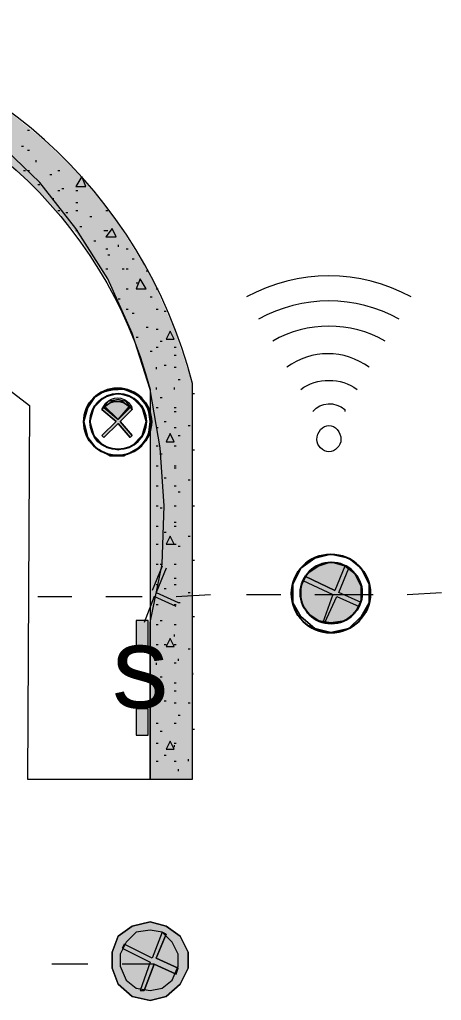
# Model space of a CAD drawing. Header units: inches. Extents: x 0.12 to 8.16, y 2.81 to 8.2.
# Drawn here: x 4.56 to 4.91, y 5.652 to 6.465 of the extents above; entities that cross this region are included whole.
import ezdxf

# ---------------------------------------------------------------- set-up
doc = ezdxf.new("R2010")
doc.units = ezdxf.units.IN
doc.header["$MEASUREMENT"] = 0
for name, color, linetype, true_color in [('PDF_Geometry', 7, 'Continuous', 0x029e21), ('PDF_Solid Fills', 7, 'Continuous', 0xffffff), ('PDF_Text', 7, 'Continuous', 0x5555ff)]:
    doc.layers.add(name, color=color, linetype=linetype, true_color=true_color)
doc.styles.add('PDF F2', font='arial.ttf')

msp = doc.modelspace()

# ---------------------------------------------------------------- hatches: boundary and pattern name
at = {"layer": 'PDF_Solid Fills', "transparency": 33554559}
for points in [[(4.70333, 6.16333), (4.66833, 6.15833), (4.65333, 6.205), (4.63333, 6.24833), (4.60667, 6.28833), (4.575, 6.32333), (4.53833, 6.35667), (4.5, 6.38333), (4.45667, 6.405), (4.41167, 6.42167), (4.365, 6.43167), (4.36667, 6.465), (4.41333, 6.455), (4.46, 6.44), (4.50333, 6.42), (4.54333, 6.395), (4.58, 6.365), (4.615, 6.33167), (4.64333, 6.29333), (4.66833, 6.25333), (4.68833, 6.20833)], [(4.65167, 6.14333), (4.64167, 6.13333), (4.63, 6.14333), (4.63667, 6.14833), (4.645, 6.14833)], [(4.65167, 6.14333), (4.64167, 6.13333), (4.63, 6.14333), (4.63667, 6.14833), (4.645, 6.14833)], [(4.81833, 5.965), (4.80833, 5.96667), (4.79833, 5.97333), (4.79333, 5.98333), (4.79333, 5.995), (4.79833, 6.005), (4.80833, 6.01167), (4.81833, 6.015), (4.83, 6.01167), (4.83833, 6.005), (4.84333, 5.995), (4.84333, 5.98333), (4.83833, 5.97333), (4.83, 5.96667)], [(4.66833, 5.66), (4.65667, 5.66167), (4.64833, 5.66833), (4.64333, 5.68), (4.64333, 5.69), (4.64833, 5.7), (4.65667, 5.70833), (4.66833, 5.71), (4.67833, 5.70833), (4.68667, 5.7), (4.69167, 5.69), (4.69167, 5.68), (4.68667, 5.66833), (4.67833, 5.66167)], [(4.66833, 5.71), (4.67833, 5.70833), (4.68667, 5.7), (4.69167, 5.69), (4.69167, 5.68), (4.68667, 5.66833), (4.67833, 5.66167), (4.66833, 5.66), (4.65667, 5.66167), (4.64833, 5.66833), (4.64333, 5.68), (4.64333, 5.69), (4.64833, 5.7), (4.65667, 5.70833)]]:
    msp.add_hatch(color=256, dxfattribs=at).paths.add_polyline_path(points)
at = {"layer": 'PDF_Solid Fills', "true_color": 0x800080, "transparency": 33554559}
msp.add_hatch(color=216, dxfattribs=at).paths.add_polyline_path([(4.62833, 6.14167), (4.62833, 6.14167), (4.63333, 6.14833), (4.64167, 6.15), (4.64833, 6.14833), (4.65333, 6.14167), (4.64333, 6.13167), (4.65333, 6.12), (4.65167, 6.11833), (4.64167, 6.13), (4.63, 6.11833), (4.62833, 6.12), (4.64, 6.13167)])
msp.add_hatch(color=216, dxfattribs=at).paths.add_polyline_path([(4.62833, 6.14167), (4.62833, 6.14167), (4.63333, 6.14833), (4.64167, 6.15), (4.64833, 6.14833), (4.65333, 6.14167), (4.64333, 6.13167), (4.65333, 6.12), (4.65167, 6.11833), (4.64167, 6.13), (4.63, 6.11833), (4.62833, 6.12), (4.64, 6.13167)])
at = {"layer": 'PDF_Solid Fills', "true_color": 0xaaaaaa, "transparency": 33554559}
for points in [[(4.84333, 5.98167), (4.84167, 5.97833), (4.82333, 5.98667), (4.81333, 5.965), (4.81167, 5.965), (4.82, 5.98833), (4.795, 6), (4.79667, 6.00333), (4.82167, 5.99167), (4.83, 6.01167), (4.83333, 6.01), (4.825, 5.99)], [(4.66833, 5.71667), (4.68167, 5.71333), (4.69333, 5.705), (4.7, 5.69167), (4.7, 5.67833), (4.69333, 5.665), (4.68167, 5.655), (4.66833, 5.65167), (4.65333, 5.655), (4.64167, 5.665), (4.63667, 5.67833), (4.63667, 5.69167), (4.64167, 5.705), (4.65333, 5.71333)], [(4.69167, 5.67833), (4.69, 5.67333), (4.67167, 5.68167), (4.66333, 5.66), (4.66, 5.66), (4.66833, 5.68333), (4.645, 5.695), (4.64667, 5.69833), (4.67, 5.68667), (4.67833, 5.70833), (4.68167, 5.70667), (4.67333, 5.68667)]]:
    msp.add_hatch(color=253, dxfattribs=at).paths.add_polyline_path(points)

# ---------------------------------------------------------------- linework, layer by layer
at = {"layer": 'PDF_Geometry', "color": 7, "lineweight": 13}
msp.add_lwpolyline([(4.66833, 6.15833), (4.66833, 5.835), (4.70333, 5.835), (4.70333, 6.16333, 0.303579), (4.36667, 6.465), (3.89167, 6.465), (3.89167, 6.43167), (3.89167, 5.835), (3.925, 5.835), (3.925, 6.43167), (4.365, 6.43167, -0.296951)], format="xyb", close=True, dxfattribs=at)
at = {"layer": 'PDF_Geometry', "color": 54, "lineweight": 13, "true_color": 0x9f9f00}
for points in [[(4.56667, 6.37333), (4.56833, 6.37333)], [(4.56167, 6.36), (4.56333, 6.36)], [(4.56667, 6.35667), (4.56833, 6.35667)], [(4.57333, 6.34833), (4.57333, 6.34667)], [(4.56333, 6.34), (4.565, 6.34)], [(4.56667, 6.34), (4.56833, 6.34)], [(4.585, 6.33667), (4.58667, 6.33667)], [(4.59167, 6.34), (4.59333, 6.34)], [(4.575, 6.32833), (4.57667, 6.32833)], [(4.59167, 6.32333), (4.59333, 6.32333)], [(4.595, 6.325), (4.59667, 6.325)], [(4.60667, 6.32333), (4.60833, 6.32333)], [(4.58667, 6.31667), (4.58833, 6.31667)], [(4.60667, 6.31333), (4.60833, 6.31333)], [(4.59167, 6.30667), (4.59333, 6.30667)], [(4.59833, 6.305), (4.6, 6.305)], [(4.60667, 6.30667), (4.60833, 6.30667)], [(4.63167, 6.30667), (4.63333, 6.30667)], [(4.61833, 6.30167), (4.62, 6.30167)], [(4.60667, 6.29), (4.60833, 6.29)], [(4.61, 6.29333), (4.61167, 6.29333)], [(4.63, 6.29), (4.63167, 6.29), (4.63333, 6.29)], [(4.62167, 6.28167), (4.62333, 6.28167)], [(4.63167, 6.275), (4.63333, 6.275)], [(4.64167, 6.27833), (4.64167, 6.27667)], [(4.64833, 6.275), (4.65, 6.275)], [(4.63333, 6.27), (4.635, 6.27)], [(4.65333, 6.26667), (4.655, 6.26667)], [(4.63167, 6.25833), (4.63333, 6.25833)], [(4.645, 6.25833), (4.64667, 6.25833)], [(4.64833, 6.25833), (4.65, 6.25833)], [(4.665, 6.25667), (4.66667, 6.25667)], [(4.65667, 6.24667), (4.65833, 6.24667)], [(4.64833, 6.24167), (4.65, 6.24167)], [(4.67333, 6.24167), (4.675, 6.24167)], [(4.64167, 6.23333), (4.64333, 6.23333)], [(4.66833, 6.235), (4.67, 6.235)], [(4.64833, 6.225), (4.65, 6.225)], [(4.67333, 6.225), (4.675, 6.225)], [(4.68, 6.22333), (4.68167, 6.22333)], [(4.65333, 6.22167), (4.655, 6.22167)], [(4.665, 6.21), (4.66667, 6.21)], [(4.67333, 6.20833), (4.675, 6.20833)], [(4.65667, 6.20167), (4.65833, 6.20167)], [(4.67667, 6.19833), (4.67833, 6.19833)], [(4.66833, 6.19), (4.67, 6.19)], [(4.67333, 6.19333), (4.675, 6.19333)], [(4.68833, 6.19333), (4.69, 6.19333)], [(4.68833, 6.18667), (4.69, 6.18667)], [(4.67333, 6.17667), (4.67333, 6.175)], [(4.68, 6.17833), (4.68167, 6.17833)], [(4.68833, 6.17667), (4.69, 6.17667)], [(4.69167, 6.16667), (4.69333, 6.16667)], [(4.67333, 6.16), (4.67333, 6.15833)], [(4.68833, 6.16), (4.68833, 6.15833)], [(4.67667, 6.15167), (4.67833, 6.15167)], [(4.70333, 6.155), (4.705, 6.155)], [(4.67333, 6.14333), (4.675, 6.14333)], [(4.68833, 6.14333), (4.69, 6.14333)], [(4.68833, 6.14), (4.69, 6.14)], [(4.67333, 6.12667), (4.675, 6.12667)], [(4.68, 6.13167), (4.68167, 6.13167)], [(4.68833, 6.12667), (4.69, 6.12667)], [(4.7, 6.12833), (4.70167, 6.12833)], [(4.69167, 6.12), (4.69333, 6.12)], [(4.67333, 6.11167), (4.675, 6.11167)], [(4.68833, 6.11167), (4.69, 6.11167)], [(4.70333, 6.10833), (4.705, 6.10833)], [(4.67667, 6.105), (4.67833, 6.105)], [(4.67333, 6.095), (4.675, 6.095)], [(4.68833, 6.095), (4.69, 6.095)], [(4.68833, 6.09333), (4.69, 6.09333)], [(4.68, 6.085), (4.68167, 6.085)], [(4.67333, 6.07833), (4.675, 6.07833)], [(4.68833, 6.07833), (4.69, 6.07833)], [(4.7, 6.08333), (4.70167, 6.08333)], [(4.69167, 6.07333), (4.69333, 6.07333)], [(4.67333, 6.06167), (4.675, 6.06167)], [(4.67667, 6.06), (4.67833, 6.06)], [(4.68833, 6.06167), (4.69, 6.06167)], [(4.70333, 6.06167), (4.705, 6.06167)], [(4.67333, 6.045), (4.675, 6.045)], [(4.68833, 6.04833), (4.69, 6.04833)], [(4.68833, 6.045), (4.69, 6.045)], [(4.68, 6.04), (4.68167, 6.04)], [(4.7, 6.03667), (4.70167, 6.03667)], [(4.67333, 6.03), (4.675, 6.03)], [(4.68833, 6.03), (4.69, 6.03)], [(4.69167, 6.02833), (4.69333, 6.02833)], [(4.67333, 6.01333), (4.675, 6.01333)], [(4.67667, 6.01333), (4.67833, 6.01333)], [(4.68833, 6.01333), (4.69, 6.01333)], [(4.70333, 6.01667), (4.705, 6.01667)], [(4.67333, 5.99667), (4.675, 5.99667)], [(4.68833, 6.00167), (4.69, 6.00167)], [(4.68833, 5.99667), (4.69, 5.99667)], [(4.68, 5.99333), (4.68167, 5.99333)], [(4.7, 5.99), (4.70167, 5.99)], [(4.67333, 5.98), (4.675, 5.98)], [(4.68833, 5.98), (4.69, 5.98)], [(4.69167, 5.98167), (4.69333, 5.98167)], [(4.70333, 5.97), (4.705, 5.97)], [(4.67333, 5.96333), (4.675, 5.96333)], [(4.67667, 5.96667), (4.67833, 5.96667)], [(4.68833, 5.96333), (4.69, 5.96333)], [(4.68833, 5.955), (4.68833, 5.95333)], [(4.67333, 5.94667), (4.675, 5.94667)], [(4.68, 5.94667), (4.68167, 5.94667)], [(4.68833, 5.94667), (4.69, 5.94667)], [(4.7, 5.94333), (4.70167, 5.94333)], [(4.67333, 5.93167), (4.67333, 5.93)], [(4.68833, 5.93167), (4.69, 5.93167)], [(4.69167, 5.935), (4.69167, 5.93333)], [(4.70333, 5.92333), (4.70333, 5.92167)], [(4.67333, 5.915), (4.675, 5.915)], [(4.67667, 5.92), (4.67833, 5.92)], [(4.68833, 5.915), (4.69, 5.915)], [(4.68833, 5.90833), (4.69, 5.90833)], [(4.67333, 5.89833), (4.675, 5.89833)], [(4.68, 5.9), (4.68167, 5.9)], [(4.68833, 5.89833), (4.69, 5.89833)], [(4.7, 5.89833), (4.70167, 5.89833)], [(4.67333, 5.88167), (4.675, 5.88167)], [(4.68833, 5.88167), (4.69, 5.88167)], [(4.69167, 5.88833), (4.69333, 5.88833)], [(4.67667, 5.875), (4.67833, 5.875)], [(4.70333, 5.87667), (4.705, 5.87667)], [(4.67333, 5.865), (4.675, 5.865)], [(4.68833, 5.865), (4.69, 5.865)], [(4.68833, 5.86333), (4.68833, 5.86167)], [(4.67333, 5.85), (4.675, 5.85)], [(4.68, 5.855), (4.68167, 5.855)], [(4.68833, 5.85), (4.69, 5.85)], [(4.7, 5.85167), (4.7, 5.85)], [(4.69167, 5.84333), (4.69167, 5.84167)]]:
    msp.add_lwpolyline(points, dxfattribs=at)
at = {"layer": 'PDF_Geometry', "color": 123, "lineweight": 13, "true_color": 0x71cebe}
msp.add_lwpolyline([(4.28667, 6.36167), (4.56833, 6.145), (4.56667, 5.835), (4.66833, 5.835), (4.66833, 5.965), (4.67833, 6.01333), (4.68, 6.06167), (4.67667, 6.11), (4.66833, 6.15833), (4.65333, 6.205), (4.63333, 6.25), (4.60667, 6.29167), (4.57667, 6.33), (4.54167, 6.36333)], dxfattribs=at)
at = {"layer": 'PDF_Geometry', "color": 54, "lineweight": 13, "true_color": 0x9f9f00}
for points in [[(4.61167, 6.335), (4.60667, 6.32667), (4.615, 6.32667)], [(4.63667, 6.29167), (4.63167, 6.285), (4.64, 6.285)], [(4.66, 6.25), (4.65667, 6.24167), (4.665, 6.24167)], [(4.685, 6.20667), (4.68167, 6.2), (4.68833, 6.2)], [(4.685, 6.12167), (4.68167, 6.115), (4.68833, 6.115)], [(4.685, 6.03667), (4.68167, 6.03), (4.68833, 6.03)], [(4.685, 5.95167), (4.68167, 5.945), (4.68833, 5.945)], [(4.685, 5.86667), (4.68167, 5.86), (4.68833, 5.86)]]:
    msp.add_lwpolyline(points, close=True, dxfattribs=at)
at = {"layer": 'PDF_Geometry', "color": 7, "lineweight": 13}
for points in [[(4.61333, 6.13167), (4.61667, 6.11833), (4.62333, 6.11), (4.635, 6.10333), (4.64667, 6.10333), (4.65833, 6.11), (4.66667, 6.11833), (4.66833, 6.13167), (4.66667, 6.14333), (4.65833, 6.15333), (4.64667, 6.15833), (4.635, 6.15833), (4.62333, 6.15333), (4.61667, 6.14333)], [(4.665, 6.13167), (4.66167, 6.14333), (4.65333, 6.15167), (4.64167, 6.155), (4.63, 6.15167), (4.62167, 6.14333), (4.61833, 6.13167), (4.62167, 6.12), (4.63, 6.11167), (4.64167, 6.10833), (4.65333, 6.11167), (4.66167, 6.12)], [(4.64833, 6.14833), (4.64167, 6.15), (4.63333, 6.14833), (4.62833, 6.14167), (4.64, 6.13167), (4.62833, 6.12), (4.63, 6.11833), (4.64167, 6.13), (4.65167, 6.11833), (4.65333, 6.12), (4.64333, 6.13167), (4.65333, 6.14167)], [(4.65167, 6.14333), (4.645, 6.14833), (4.63667, 6.14833), (4.63, 6.14333), (4.64167, 6.13333)], [(4.65167, 6.14333), (4.645, 6.14833), (4.63667, 6.14833), (4.63, 6.14333), (4.64167, 6.13333)], [(4.65333, 6.12), (4.65167, 6.11833), (4.64167, 6.13), (4.63, 6.11833), (4.64167, 6.13), (4.65167, 6.11833), (4.65333, 6.12), (4.64333, 6.13167), (4.65333, 6.14167), (4.64333, 6.13167)]]:
    msp.add_lwpolyline(points, close=True, dxfattribs=at)
for points in [[(4.65333, 6.14167), (4.64833, 6.14833), (4.64167, 6.15), (4.63333, 6.14833), (4.62833, 6.14167), (4.64, 6.13167), (4.62833, 6.12), (4.63, 6.11833), (4.62833, 6.12), (4.64, 6.13167), (4.62833, 6.14167)], [(4.63, 6.145), (4.64167, 6.13333), (4.65167, 6.145)], [(4.575, 5.98667), (4.60333, 5.98667)], [(4.63167, 5.98667), (4.66167, 5.98667)], [(4.69, 5.98667), (4.71833, 5.98833)], [(4.74833, 5.98833), (4.77667, 5.98833)], [(4.805, 5.98833), (4.82, 5.98833), (4.85333, 5.98833)], [(4.88167, 5.98833), (4.91, 5.99)], [(4.61667, 5.68167), (4.58667, 5.68167)], [(4.67167, 5.68167), (4.645, 5.68167)]]:
    msp.add_lwpolyline(points, dxfattribs=at)
at = {"layer": 'PDF_Geometry', "color": 8, "lineweight": 13, "true_color": 0x7f7f7f}
for points in [[(4.81833, 6.02167), (4.805, 6.01833), (4.79333, 6.01), (4.78667, 5.99667), (4.78667, 5.98167), (4.79333, 5.97), (4.805, 5.96), (4.81833, 5.95667), (4.83333, 5.96), (4.84333, 5.97), (4.85, 5.98167), (4.85, 5.99667), (4.84333, 6.01), (4.83333, 6.01833)], [(4.81833, 5.965), (4.83, 5.96667), (4.83833, 5.97333), (4.84333, 5.98333), (4.84333, 5.995), (4.83833, 6.005), (4.83, 6.01167), (4.81833, 6.015), (4.80833, 6.01167), (4.79833, 6.005), (4.79333, 5.995), (4.79333, 5.98333), (4.79833, 5.97333), (4.80833, 5.96667)], [(4.81833, 6.015), (4.80833, 6.01167), (4.79833, 6.005), (4.79333, 5.995), (4.79333, 5.98333), (4.79833, 5.97333), (4.80833, 5.96667), (4.81833, 5.965), (4.83, 5.96667), (4.83833, 5.97333), (4.84333, 5.98333), (4.84333, 5.995), (4.83833, 6.005), (4.83, 6.01167)], [(4.84333, 5.98167), (4.825, 5.99), (4.83333, 6.01), (4.83, 6.01167), (4.82167, 5.99167), (4.79667, 6.00333), (4.795, 6), (4.82, 5.98833), (4.81167, 5.965), (4.81333, 5.965), (4.82333, 5.98667), (4.84167, 5.97833)], [(4.66667, 5.96667), (4.65667, 5.96667), (4.65667, 5.945), (4.66667, 5.945)], [(4.66667, 5.89333), (4.65667, 5.89333), (4.65667, 5.87167), (4.66667, 5.87167)], [(4.66833, 5.71667), (4.65333, 5.71333), (4.64167, 5.705), (4.63667, 5.69167), (4.63667, 5.67833), (4.64167, 5.665), (4.65333, 5.655), (4.66833, 5.65167), (4.68167, 5.655), (4.69333, 5.665), (4.7, 5.67833), (4.7, 5.69167), (4.69333, 5.705), (4.68167, 5.71333)], [(4.66833, 5.66), (4.67833, 5.66167), (4.68667, 5.66833), (4.69167, 5.68), (4.69167, 5.69), (4.68667, 5.7), (4.67833, 5.70833), (4.66833, 5.71), (4.65667, 5.70833), (4.64833, 5.7), (4.64333, 5.69), (4.64333, 5.68), (4.64833, 5.66833), (4.65667, 5.66167)], [(4.66833, 5.71), (4.65667, 5.70833), (4.64833, 5.7), (4.64333, 5.69), (4.64333, 5.68), (4.64833, 5.66833), (4.65667, 5.66167), (4.66833, 5.66), (4.67833, 5.66167), (4.68667, 5.66833), (4.69167, 5.68), (4.69167, 5.69), (4.68667, 5.7), (4.67833, 5.70833)], [(4.69167, 5.67833), (4.67333, 5.68667), (4.68167, 5.70667), (4.67833, 5.70833), (4.67, 5.68667), (4.64667, 5.69833), (4.645, 5.695), (4.66833, 5.68333), (4.66, 5.66), (4.66333, 5.66), (4.67167, 5.68167), (4.69, 5.67333)]]:
    msp.add_lwpolyline(points, close=True, dxfattribs=at)
at = {"layer": 'PDF_Geometry', "color": 123, "lineweight": 13, "true_color": 0x71cebe}
for points in [[(4.81833, 6.02167), (4.83333, 6.01833), (4.84333, 6.01), (4.85, 5.99667), (4.85, 5.98167), (4.84333, 5.97), (4.83333, 5.96), (4.81833, 5.95667), (4.805, 5.96), (4.79333, 5.97), (4.78667, 5.98167), (4.78667, 5.99667), (4.79333, 6.01), (4.805, 6.01833)], [(4.81833, 6.015), (4.80833, 6.01167), (4.79833, 6.005), (4.79333, 5.995), (4.79333, 5.98333), (4.79833, 5.97333), (4.80833, 5.96667), (4.81833, 5.965), (4.83, 5.96667), (4.83833, 5.97333), (4.84333, 5.98333), (4.84333, 5.995), (4.83833, 6.005), (4.83, 6.01167)], [(4.66833, 5.71667), (4.68167, 5.71333), (4.69333, 5.705), (4.7, 5.69167), (4.7, 5.67833), (4.69333, 5.665), (4.68167, 5.655), (4.66833, 5.65167), (4.65333, 5.655), (4.64167, 5.665), (4.63667, 5.67833), (4.63667, 5.69167), (4.64167, 5.705), (4.65333, 5.71333)], [(4.66833, 5.71), (4.65667, 5.70833), (4.64833, 5.7), (4.64333, 5.69), (4.64333, 5.68), (4.64833, 5.66833), (4.65667, 5.66167), (4.66833, 5.66), (4.67833, 5.66167), (4.68667, 5.66833), (4.69167, 5.68), (4.69167, 5.69), (4.68667, 5.7), (4.67833, 5.70833)]]:
    msp.add_lwpolyline(points, close=True, dxfattribs=at)
at = {"layer": 'PDF_Geometry', "color": 251, "lineweight": 9, "true_color": 0x6a6a6a}
for points in [[(4.67833, 6.01167), (4.67, 5.99167)], [(4.68167, 6.01), (4.67333, 5.99), (4.69167, 5.98167)], [(4.79667, 6.00333), (4.82167, 5.99167)], [(4.795, 6), (4.82, 5.98833), (4.81167, 5.965)], [(4.69, 5.97833), (4.67167, 5.98667), (4.66333, 5.965)], [(4.67833, 5.70833), (4.67, 5.68667), (4.64667, 5.69833)], [(4.68167, 5.70667), (4.67333, 5.68667), (4.69167, 5.67833)], [(4.645, 5.695), (4.66833, 5.68333), (4.66, 5.66)], [(4.69, 5.67333), (4.67167, 5.68167), (4.66333, 5.66)]]:
    msp.add_lwpolyline(points, dxfattribs=at)
for points in [[(4.65667, 5.945), (4.66667, 5.945), (4.66667, 5.96667), (4.65667, 5.96667)], [(4.65667, 5.87167), (4.66667, 5.87167), (4.66667, 5.89333), (4.65667, 5.89333)]]:
    msp.add_lwpolyline(points, close=True, dxfattribs=at)
at = {"layer": 'PDF_Geometry', "color": 7, "lineweight": 25}
for centre, radius in [((4.64132, 6.13144), 0.02799), ((4.64179, 6.13167), 0.02321), ((4.81835, 5.98901), 0.03265), ((4.81859, 5.98949), 0.02551)]:
    msp.add_circle(centre, radius, dxfattribs=at)
at = {"layer": 'PDF_Geometry', "color": 5, "lineweight": 9}
for centre, radius, start, end in [((4.81667, 6.11035), 0.14215, 61.26879, 118.73121), ((4.81667, 6.11074), 0.12093, 61.1583, 118.8417), ((4.81667, 6.11747), 0.09336, 60.00971, 119.99029), ((4.81583, 6.13041), 0.05751, 53.54976, 126.45024)]:
    msp.add_arc(centre, radius, start, end, dxfattribs=at)
at = {"layer": 'PDF_Geometry', "color": 7, "lineweight": 13}
msp.add_arc((4.64201, 6.13201), 0.02633, 359.25267, 90.74733, dxfattribs=at)
at = {"layer": 'PDF_Geometry', "color": 5, "lineweight": 9}
for points in [[(4.79333, 6.15833), (4.80667, 6.16833), (4.82667, 6.16833), (4.84, 6.15833)], [(4.80333, 6.14), (4.81, 6.14833), (4.82167, 6.14833), (4.83, 6.14167)], [(4.83, 6.14167), (4.83, 6.14167), (4.83, 6.14), (4.83, 6.14)], [(4.80667, 6.11667), (4.80667, 6.12333), (4.81167, 6.12833), (4.81667, 6.12833)], [(4.81667, 6.12833), (4.82167, 6.12833), (4.82667, 6.12333), (4.82667, 6.11667)], [(4.81667, 6.10667), (4.81167, 6.10667), (4.80667, 6.11167), (4.80667, 6.11667)], [(4.82667, 6.11667), (4.82667, 6.11167), (4.82167, 6.10667), (4.81667, 6.10667)]]:
    msp.add_open_spline(points, degree=3, dxfattribs=at)
at = {"layer": 'PDF_Geometry', "color": 7, "lineweight": 13}
for points in [[(4.61333, 6.13167), (4.61333, 6.14667), (4.625, 6.15833), (4.64167, 6.15833)], [(4.61833, 6.13167), (4.61833, 6.14333), (4.62833, 6.155), (4.64167, 6.155)], [(4.62833, 6.14167), (4.63167, 6.15), (4.64, 6.15333), (4.64667, 6.15)], [(4.63, 6.14333), (4.63667, 6.15), (4.645, 6.15), (4.65167, 6.14333)], [(4.64167, 6.155), (4.65333, 6.155), (4.665, 6.14333), (4.665, 6.13167)], [(4.64667, 6.15), (4.65, 6.14833), (4.65333, 6.145), (4.65333, 6.14167)], [(4.64167, 6.10333), (4.625, 6.10333), (4.61333, 6.11667), (4.61333, 6.13167)], [(4.64167, 6.10833), (4.62833, 6.10833), (4.61833, 6.11833), (4.61833, 6.13167)], [(4.66833, 6.13167), (4.66833, 6.11667), (4.65667, 6.10333), (4.64167, 6.10333)], [(4.665, 6.13167), (4.665, 6.11833), (4.65333, 6.10833), (4.64167, 6.10833)]]:
    msp.add_open_spline(points, degree=3, dxfattribs=at)
at = {"layer": 'PDF_Solid Fills', "lineweight": 25, "transparency": 33554559}
msp.add_solid([(4.66833, 5.835), (4.66833, 6.15833), (4.70333, 5.835), (4.70333, 6.16333)], dxfattribs=at)
at = {"layer": 'PDF_Solid Fills', "color": 253, "lineweight": 25, "true_color": 0xaaaaaa, "transparency": 33554559}
for points in [[(4.65667, 5.96667), (4.66667, 5.96667), (4.65667, 5.945), (4.66667, 5.945)], [(4.65667, 5.89333), (4.66667, 5.89333), (4.65667, 5.87167), (4.66667, 5.87167)]]:
    msp.add_solid(points, dxfattribs=at)

# ---------------------------------------------------------------- texts
at = {"layer": 'PDF_Text', "insert": (4.63667, 5.92733), "char_height": 0.06707, "attachment_point": 4, "style": 'PDF F2'}
msp.add_mtext('s', dxfattribs=at)

doc.saveas('drawing.dxf')
